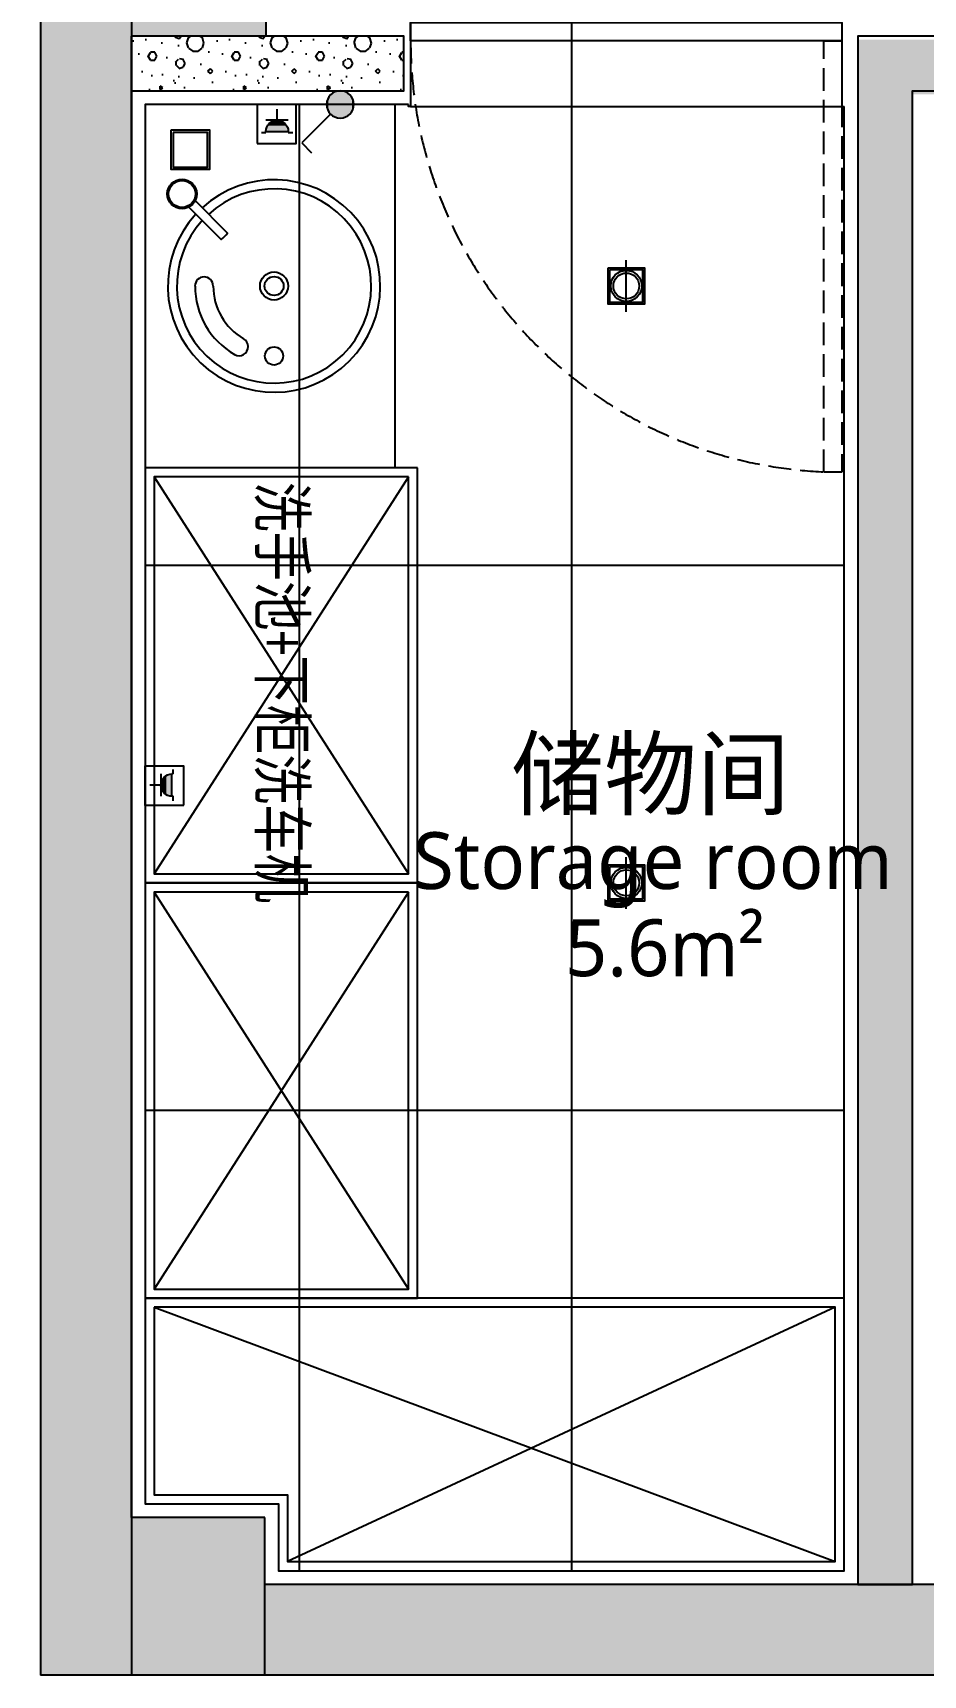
# Model space of a CAD drawing. Header units: millimetres. Extents: x -108767 to 78913, y -380878 to 1470.
# Drawn here: x 6049 to 8010, y -193780 to -190164 of the extents above; entities that cross this region are included whole.
import ezdxf
from ezdxf.enums import TextEntityAlignment as Align

# ---------------------------------------------------------------- set-up
doc = ezdxf.new("R2010")
doc.units = ezdxf.units.MM
doc.header["$LTSCALE"] = 10
doc.linetypes.add('DASH', pattern=[0.35, 0.25, -0.1])
doc.linetypes.add('DOTE', pattern=[2.42, 2, -0.2, 0.02, -0.2])
for name, color, linetype in [('NW-01-wall(原有墙体)', 255, 'Continuous'), ('NW-01wall(新墙体)', 140, 'Continuous'), ('NW-02-fix(到顶家具)', 54, 'Continuous'), ('NW-02-厨卫具', 44, 'Continuous'), ('NW-02-石材完成线', 153, 'Continuous'), ('NW-03-地面铺装', 8, 'Continuous'), ('NW-04-light(天花灯具)', 1, 'Continuous'), ('NW-04-天花造型粗线', 163, 'Continuous'), ('NW-door(门扇)', 12, 'Continuous'), ('NW-完成面（用于平面）', 43, 'Continuous'), ('NW-开关插座', 117, 'Continuous'), ('NW-开关面板', 147, 'Continuous'), ('NW-强弱电插座', 223, 'Continuous'), ('NW-强电插座', 223, 'Continuous'), ('PM-26地漏', 4, 'Continuous'), ('平面图', 7, 'Continuous')]:
    doc.layers.add(name, color=color, linetype=linetype)
doc.styles.get("Standard").update_dxf_attribs({"font": ''})
doc.styles.add('黑体', font='', dxfattribs={"width": 0.8, "height": 3})
doc.styles.get('Standard').set_extended_font_data('SimSun')
doc.styles.get('黑体').set_extended_font_data('Microsoft YaHei')
pattern_1 = [(0, (54.42, -56.26), (92.2296, 184.45919), [0, -184.45919]), (0, (-53.5, -81.16), (92.2296, 184.45919), [0, -184.45919]), (0, (6.46, -83), (92.2296, 184.45919), [0, -184.45919]), (0, (71.94, -28.6), (92.2296, 184.45919), [0, -184.45919]), (0, (-4.61, -92.23), (92.2296, 184.45919), [0, -184.45919]), (0, (90.39, 87.62), (92.2296, 184.45919), [0, -184.45919]), (0, (34.12, 72.86), (92.2296, 184.45919), [0, -184.45919]), (0, (63.64, 49.8), (92.2296, 184.45919), [0, -184.45919]), (0, (-86.7, 46.11), (92.2296, 184.45919), [0, -184.45919]), (0, (3.69, 37.81), (92.2296, 184.45919), [0, -184.45919]), (0, (-31.36, -9.22), (92.2296, 184.45919), [0, -184.45919]), (0, (-29.51, -78.4), (92.2296, 184.45919), [0, -184.45919]), (0, (39.66, -85.77), (92.2296, 184.45919), [0, -184.45919]), (0, (90.39, -4.61), (92.2296, 184.45919), [0, -184.45919]), (0, (-82.08, -33.2), (92.2296, 184.45919), [0, -184.45919]), (0, (-66.4, -1.84), (92.2296, 184.45919), [0, -184.45919]), (0, (5.53, -14.76), (92.2296, 184.45919), [0, -184.45919]), (0, (-20.29, -41.5), (92.2296, 184.45919), [0, -184.45919]), (0, (-35.05, 19.37), (92.2296, 184.45919), [0, -184.45919]), (0, (-11.99, 88.54), (92.2296, 184.45919), [0, -184.45919]), (0, (-74.7, -71.94), (92.2296, 184.45919), [0, -184.45919]), (0, (26.75, 50.73), (92.2296, 184.45919), [0, -184.45919]), (0, (-59.03, 53.5), (92.2296, 184.45919), [0, -184.45919]), (0, (-73.78, 77.47), (92.2296, 184.45919), [0, -184.45919]), (130.601294, (79.054, 29.865), (-461.1479683, 553.37757044), [8.09824, -3393.1611]), (18.434949, (65.878, 33.378), (461.1479726, 184.4591883), [8.33302, -1158.28932]), (90, (65.88, 25.47), (92.229595, 184.45919), [7.9054, -361.01297]), (161.565051, (73.784, 22.838), (-461.1479766, 184.459176), [8.33302, -1158.28932]), (53.130102, (73.784, 22.838), (92.229595, 184.459189), [8.78377, -913.51216]), (135, (80.81, -71.15), (-92.229606, 184.459177), [7.45328, -514.2761]), (45, (70.27, -71.15), (92.229594, 184.459189), [7.45328, -514.2761]), (135, (75.54, -76.42), (-92.229606, 184.459177), [7.45328, -514.2761]), (45, (75.54, -76.42), (92.229594, 184.459189), [7.45328, -514.2761]), (116.56505, (-7.9, 52.7), (-1e-05, 368.91837), [9.82055, -196.41107]), (180, (-12.3, 61.49), (-92.2296, 184.45919), [10.54053, -173.91866]), (63.43495, (-27.23, 52.7), (1e-07, 368.91838), [9.82055, -196.41107]), (116.56505, (-22.84, 43.92), (-1e-05, 368.91837), [9.82055, -196.41107]), (0, (-22.84, 43.92), (92.2296, 184.45919), [10.54053, -173.91866]), (63.43495, (-12.3, 43.92), (1e-07, 368.91838), [9.82055, -196.41107]), (107.102728, (61.4864, -9.662), (-276.6887736, 922.29594868), [11.94722, -5005.8852]), (143.972626, (57.973, 1.757), (-1752.362276, 1291.2143235), [11.94722, -2496.96889]), (180, (48.31, 8.78), (-92.2296, 184.45919), [11.4189, -173.04028]), (36.027373, (27.23, 1.757), (1752.3622853, 1291.2143111), [11.94722, -2496.96889]), (71.565051, (23.716, -8.784), (276.6887854, 922.2959447), [11.11069, -1155.51165]), (107.102728, (27.23, -20.203), (-276.6887736, 922.29594868), [11.94722, -5005.8852]), (143.972626, (36.892, -27.23), (-1752.362276, 1291.2143235), [11.94722, -2496.96889]), (0, (36.9, -27.23), (92.2296, 184.45919), [11.4189, -173.04028]), (36.027373, (48.311, -27.23), (1752.3622853, 1291.2143111), [11.94722, -2496.96889]), (71.565051, (57.973, -20.203), (276.6887854, 922.2959447), [11.11069, -1155.51165]), (150.255118, (63.243, 76.419), (-276.6887842, 184.4591867), [7.0817, -1480.07582]), (90, (57.09, 72.905), (92.229595, 184.45919), [7.02702, -361.89135]), (29.744881, (57.095, 72.905), (276.6887837, 184.4591882), [7.0817, -1480.07582]), (116.56505, (20.2, -54.46), (-1e-05, 368.91837), [9.82055, -196.41107]), (168.690067, (15.81, -45.676), (-830.0663521, 184.4591846), [8.95772, -1872.16411]), (41.185925, (0, -50.0675), (2305.7398558, 2029.05106764), [9.33728, -3912.31871]), (90, (0, -58.85), (92.229595, 184.45919), [8.78377, -360.1346]), (138.814074, (7.027, -65), (-2305.7398288, 2029.0510983), [9.33728, -3912.31871]), (16.699244, (7.027, -65), (3043.57661373, 922.29594078), [9.17053, -3842.45037]), (60.945396, (15.811, -62.365), (92.22959487, 184.45918847), [9.04345, -3789.20364]), (109.983106, (-57.0945, 22.838), (-461.14797504, 1291.2143218), [10.28114, -4307.79774]), (155.556045, (-60.608, 32.5), (-1198.98473437, 553.3775561), [10.61347, -4447.04414]), (24.4439547, (-79.932, 32.5), (1198.9847304, 553.37756493), [10.61347, -4447.04414]), (70.0168934, (-83.446, 22.838), (461.1479747, 1291.214322), [10.28114, -4307.79774]), (109.983106, (-79.932, 13.176), (-461.14797504, 1291.2143218), [10.28114, -4307.79774]), (160.016893, (-70.27, 9.662), (-461.1479749, 184.4591814), [10.28114, -2148.75827]), (19.9831065, (-70.27, 9.662), (461.147972, 184.4591895), [10.28114, -2148.75827]), (70.0168934, (-60.608, 13.176), (461.1479747, 1291.214322), [10.28114, -4307.79774]), (122.005383, (11.419, 6.149), (-92.2296072, 184.4591801), [8.2866, -1731.89791]), (18.434949, (-0.878, 10.54), (461.1479726, 184.4591883), [8.33302, -1158.28932]), (90, (-0.88, 2.635), (92.229595, 184.45919), [7.9054, -361.01297]), (161.565051, (7.027, 0), (-461.1479766, 184.459176), [8.33302, -1158.28932]), (54.462322, (7.027, 0), (645.6071612, 922.2959445), [7.55608, -3165.99978]), (116.56505, (-42.16, -38.65), (-1e-05, 368.91837), [9.82055, -196.41107]), (180, (-46.55, -29.86), (-92.2296, 184.45919), [9.66215, -174.79703]), (59.036243, (-61.486, -38.649), (92.2295948, 184.4591881), [10.24355, -2140.9016]), (120.963756, (-56.216, -47.432), (-92.2296071, 184.4591806), [10.24355, -2140.9016]), (0, (-56.22, -47.43), (92.2296, 184.45919), [9.66215, -174.79703]), (63.43495, (-46.55, -47.43), (1e-07, 368.91838), [9.82055, -196.41107])]

# ---------------------------------------------------------------- blocks, each defined once
blk = doc.blocks.new('A$C4E3F7C38')
at = {"layer": 'NW-02-厨卫具', "color": 8}
blk.add_lwpolyline([(61.4, 47.2), (132.9, 118.8, 0.037798), (118.8, 132.9), (47.2, 61.4)], format="xyb", dxfattribs=at)
for centre, radius in [((235.2, 235.2), 30.9), ((235.2, 235.2), 20.9), ((389.2, 235.2), 20), ((32.5, 32.5), 32.5), ((32.5, 32.5), 29.5)]:
    blk.add_circle(centre, radius, dxfattribs=at)
at = {"layer": 'NW-02-厨卫具'}
for radius in [234, 214]:
    blk.add_arc((235.2, 235.2), radius, 227.4488, 222.5512, dxfattribs=at)
at = {"layer": 'NW-02-厨卫具', "color": 8}
for centre, radius, start, end in [((235.2, 235.2), 134, 270, 330), ((235.2, 235.2), 174, 270, 330), ((368.6, 158.1), 20, 330, 150), ((235.2, 81.1), 20, 90, 270)]:
    blk.add_arc(centre, radius, start, end, dxfattribs=at)
blk = doc.blocks.new('嵌入式射灯1')
at = {"color": 250, "linetype": 'DOTE', "ltscale": 30}
blk.add_line((0, 100), (0, -100), dxfattribs=at)
blk.add_lwpolyline([(-100, 0, 0, 0, 0), (100, 0, 30, 0, 0), (154.9, 0, 0, 0, 0)], format="xyseb", dxfattribs=at)
blk.add_circle((0, 0), 60)
at = {"color": 250}
blk.add_circle((0, 0), 50, dxfattribs=at)
blk = doc.blocks.new('*U237')
at = {"layer": 'NW-04-light(天花灯具)', "color": 1, "ltscale": 15}
blk.add_lwpolyline([(150844.17, -14074.61), (150848.37, -14074.61), (150848.37, -14078.82), (150844.17, -14078.82)], close=True, dxfattribs=at)
at = {"layer": 'NW-04-light(天花灯具)', "color": 8, "ltscale": 15}
blk.add_lwpolyline([(150844.38, -14074.82), (150848.16, -14074.82), (150848.16, -14078.61), (150844.38, -14078.61)], close=True, dxfattribs=at)
at = {"layer": 'NW-04-light(天花灯具)', "color": 1, "linetype": 'DASH', "ltscale": 15, "xscale": 0.03000000000000001, "yscale": 0.03000000000000001, "zscale": 0.03000000000000001, "rotation": 180.0000000002703}
blk.add_blockref('嵌入式射灯1', (150846.27, -14076.71), dxfattribs=at)
blk = doc.blocks.new('_LINKPT1')
blk.add_line((0, 0), (0, 0))
blk = doc.blocks.new('单相二三极安全插座')
at = {"linetype": 'Continuous'}
for p, q in [((-33.3, 49.9), (-23.8, 49.9)), ((-23.8, 49.9), (-23.8, 47.5)), ((-23.8, 47.5), (23.8, 47.5)), ((23.8, 49.9), (23.8, 47.5)), ((23.8, 49.9), (33.3, 49.9)), ((23.8, 23.8), (-23.8, 23.8)), ((0, 23.8), (0, 0))]:
    blk.add_line(p, q, dxfattribs=at)
blk.add_arc((0, 47.5), 23.8, 180, 0, dxfattribs=at)
for points in [[(20.6, 35.7), (-20.6, 35.7), (23.8, 47.5), (-23.8, 47.5)], [(11.9, 27), (-11.9, 27), (20.6, 35.7), (-20.6, 35.7)], [(0, 23.8), (0, 23.8), (11.9, 27), (-11.9, 27)]]:
    blk.add_solid(points, dxfattribs=at)
at = {"linetype": 'Continuous', "xscale": 0.0950808586651788, "yscale": 0.0950808586651788, "zscale": 0.0950808586651788}
blk.add_blockref('_LINKPT1', (0, 0), dxfattribs=at)
blk = doc.blocks.new('*U125')
at = {"layer": 'NW-强电插座', "elevation": 0}
blk.add_lwpolyline([(182.9, 2064.7), (268.9, 2064.7), (268.9, 1978.7), (182.9, 1978.7), (182.9, 2064.7)], dxfattribs=at)
at = {"layer": 'NW-强电插座', "xscale": 1.03544, "yscale": 1.03544, "zscale": 1.03544}
blk.add_blockref('单相二三极安全插座', (226.8, 1989.1), dxfattribs=at)
blk = doc.blocks.new('fgregrt')
at = {"layer": 'NW-开关面板'}
for p, q in [((5135.44, -371.79), (5136.16, -371.07)), ((5137.56, -373.9), (5135.44, -371.79))]:
    blk.add_line(p, q, dxfattribs=at)
blk.add_circle((5138.27, -374.61), 1, dxfattribs=at)
for points in [[(5137.27, -374.61), (5137.27, -374.61), (5137.4, -375.11), (5137.4, -374.11)], [(5137.4, -375.11), (5137.4, -374.11), (5137.77, -375.48), (5137.77, -373.74)], [(5137.77, -375.48), (5137.77, -373.74), (5138.27, -375.61), (5138.27, -373.61)], [(5138.77, -375.48), (5138.77, -373.74), (5138.27, -375.61), (5138.27, -373.61)], [(5139.14, -375.11), (5139.14, -374.11), (5138.77, -375.48), (5138.77, -373.74)], [(5139.27, -374.61), (5139.27, -374.61), (5139.14, -375.11), (5139.14, -374.11)]]:
    blk.add_solid(points, dxfattribs=at)
at = {"layer": 'NW-开关面板', "xscale": 4.805045045043872, "yscale": 4.805045045043872, "zscale": 4.805045045043872, "rotation": 90}
for p in [(5138.27, -373.61), (5137.27, -374.61), (5139.27, -374.61)]:
    blk.add_blockref('_LINKPT1', p, dxfattribs=at)
at = {"layer": 'NW-开关面板', "width": 0.8, "flags": 9}
blk.add_attdef('A', (5139.27, -374.61), '', height=0.0000961, rotation=90, dxfattribs=at)
blk = doc.blocks.new('*U267')
at = {"layer": 'NW-开关插座', "xscale": 30.1, "yscale": 30.1, "zscale": 30.1}
blk.add_blockref('fgregrt', (-154436, 13289.8), dxfattribs=at)
blk = doc.blocks.new('gsdgsdfdsfgsd')
at = {"layer": 'NW-03-地面铺装', "color": 250}
for p, q in [((7235.9, -193550.5), (7235.9, -190141.5)), ((6635.9, -193550.5), (6635.9, -190321.5)), ((6295.9, -191336.5), (7835.9, -191336.5)), ((6295.9, -192536.5), (7835.9, -192536.5))]:
    blk.add_line(p, q, dxfattribs=at)

msp = doc.modelspace()

# ---------------------------------------------------------------- hatches: boundary and pattern name
at = {"layer": 'NW-01-wall(原有墙体)'}
h = msp.add_hatch(color=250, dxfattribs=at)
h.dxf.hatch_style = 1
h.paths.add_polyline_path([(21693.9, -189875.5), (22074.9, -189875.5), (22074.9, -183979.5), (6048.9, -183979.5), (6048.9, -184329.5), (6562.9, -184329.5), (6562.9, -184179.5), (7027.6, -184179.5), (7027.6, -184079.5), (7657.6, -184079.5), (7657.6, -184179.5), (21874.9, -184179.5), (21874.9, -189675.5), (19945.9, -189675.5), (19945.9, -189567.5), (19231.9, -189567.5), (19231.9, -189873.5), (19656.9, -189873.5), (19656.9, -190430.5), (19856.9, -190430.5), (19856.9, -189890.5), (21469.9, -189890.5), (21469.9, -191453.5), (19856.9, -191453.5), (19856.9, -191296.5), (19656.9, -191296.5), (19656.9, -191673.5), (21493.9, -191673.5), (21493.9, -193580.5), (6559.9, -193580.5), (6559.9, -193780.5), (21693.9, -193780.5)])
h.paths.add_polyline_path([(6559.9, -193462.1), (6285.9, -193560.5), (6559.9, -193560.5)], flags=17)
h.paths.add_polyline_path([(6559.9, -193462.1), (6559.9, -193433.5), (6285.9, -193433.5), (6285.9, -193560.5)], flags=17)
h = msp.add_hatch(color=250, dxfattribs=at)
h.dxf.hatch_style = 1
h.paths.add_polyline_path([(6265.9, -191828.5), (6265.9, -190978.5), (6265.9, -190171.5), (6265.9, -189658.5), (6065.9, -189658.5), (6065.9, -193780.5), (6265.9, -193780.5), (6265.9, -193580.5), (6265.9, -193433.5), (6265.9, -192980.5)], flags=17)
h = msp.add_hatch(color=250, dxfattribs=at)
h.dxf.hatch_style = 1
h.paths.add_polyline_path([(6562.9, -189658.5), (6265.9, -189658.5), (6265.9, -190171.5), (6562.9, -190171.5)])
h = msp.add_hatch(color=250, dxfattribs=at)
h.dxf.hatch_style = 1
h.paths.add_polyline_path([(6559.9, -193560.5), (6285.9, -193560.5), (6285.9, -193433.5), (6265.9, -193433.5), (6265.9, -193580.5), (6559.9, -193580.5)], flags=17)
h.paths.add_polyline_path([(6559.9, -193462.1), (6285.9, -193560.5), (6559.9, -193560.5)], flags=16)
h.paths.add_polyline_path([(6559.9, -193462.1), (6559.9, -193433.5), (6285.9, -193433.5), (6285.9, -193560.5)], flags=16)
h = msp.add_hatch(color=250, dxfattribs=at)
h.dxf.hatch_style = 1
h.paths.add_polyline_path([(6559.9, -193580.5), (6265.9, -193580.5), (6265.9, -193780.5), (6559.9, -193780.5)], flags=17)
at = {"layer": '平面图'}
h = msp.add_hatch(dxfattribs=at)
h.set_pattern_fill('14砌块砖隔墙', color=250, scale=184.459189, style=0, pattern_type=2)
h.set_pattern_definition(pattern_1)
h.paths.add_polyline_path([(12169.9, -190179.2), (12169.9, -190063.3), (12424.2, -190063.3), (12424.2, -190179.2)], flags=16)
h.paths.add_polyline_path([(12544.2, -189940.5), (12049.9, -189940.5), (12049.9, -190179.2), (7865.9, -190179.2), (7865.9, -190286.9), (7865.9, -190306.9), (7865.9, -193580.5), (7985.9, -193580.5), (7985.9, -190299.2), (11182.2, -190299.2), (12544.2, -190299.2)])
h = msp.add_hatch(dxfattribs=at)
h.set_pattern_fill('14砌块砖隔墙', color=250, scale=184.459189, style=0, pattern_type=2)
h.set_pattern_definition(pattern_1)
h.paths.add_polyline_path([(6865.9, -190171.5), (6265.9, -190171.5), (6265.9, -190291.5), (6865.9, -190291.5)])

# ---------------------------------------------------------------- linework, layer by layer
at = {"layer": 'NW-01-wall(原有墙体)'}
for p, q in [((6065.9, -189658.5), (6065.9, -193780.5)), ((6265.9, -189658.5), (6265.9, -193780.5)), ((6562.9, -190171.5), (6562.9, -189658.5)), ((6265.9, -193433.5), (6265.9, -190171.5)), ((6265.9, -193433.5), (6265.9, -190171.5)), ((6562.9, -190171.5), (6265.9, -190171.5)), ((6559.9, -193433.5), (6265.9, -193433.5)), ((6559.9, -193780.5), (6559.9, -193433.5)), ((21493.9, -193580.5), (6559.9, -193580.5)), ((12059.9, -193580.5), (6559.9, -193580.5)), ((21693.9, -193780.5), (6065.9, -193780.5))]:
    msp.add_line(p, q, dxfattribs=at)
at = {"layer": 'NW-01wall(新墙体)'}
for points in [[(12549.9, -189941.5), (12049.9, -189941.5), (12049.9, -190171.5), (7865.9, -190171.5), (7865.9, -190279.2), (7865.9, -190299.2), (7865.9, -193580.5), (7985.9, -193580.5), (7985.9, -190291.5), (11182.2, -190291.5), (12549.9, -190291.5)], [(6265.9, -190291.5), (6865.9, -190291.5), (6865.9, -190171.5), (6265.9, -190171.5)]]:
    msp.add_lwpolyline(points, close=True, dxfattribs=at)
at = {"layer": 'NW-02-fix(到顶家具)', "color": 8, "ltscale": 10}
for p, q in [((6315.9, -191141.5), (6875.9, -192016)), ((6875.9, -191141.5), (6315.9, -192016)), ((6315.9, -192056), (6875.9, -192930.5)), ((6875.9, -192056), (6315.9, -192930.5)), ((6315.9, -192970.5), (7815.9, -193530.5)), ((7815.9, -192970.5), (6609.9, -193530.5))]:
    msp.add_line(p, q, dxfattribs=at)
at = {"layer": 'NW-02-fix(到顶家具)', "ltscale": 10}
for points in [[(6895.9, -191121.5), (6295.9, -191121.5), (6295.9, -192950.5), (6895.9, -192950.5)], [(6895.9, -191121.5), (6295.9, -191121.5), (6295.9, -192036), (6895.9, -192036)], [(6895.9, -192036), (6295.9, -192036), (6295.9, -192950.5), (6895.9, -192950.5)], [(6295.9, -192950.5), (6295.9, -193403.5), (6589.9, -193403.5), (6589.9, -193550.5), (7835.9, -193550.5), (7835.9, -192950.5)]]:
    msp.add_lwpolyline(points, close=True, dxfattribs=at)
at = {"layer": 'NW-02-fix(到顶家具)', "color": 8, "ltscale": 10}
for points in [[(6875.9, -191141.5), (6315.9, -191141.5), (6315.9, -192016), (6875.9, -192016)], [(6875.9, -192056), (6315.9, -192056), (6315.9, -192930.5), (6875.9, -192930.5)], [(6315.9, -192970.5), (6315.9, -193383.5), (6609.9, -193383.5), (6609.9, -193530.5), (7815.9, -193530.5), (7815.9, -192970.5)]]:
    msp.add_lwpolyline(points, close=True, dxfattribs=at)
at = {"layer": 'NW-02-石材完成线'}
msp.add_line((6845.9, -190321.5), (6845.9, -191121.5), dxfattribs=at)
at = {"layer": 'NW-04-天花造型粗线'}
msp.add_line((6880.9, -190326.5), (7830.9, -190326.5), dxfattribs=at)
at = {"layer": 'NW-door(门扇)'}
msp.add_lwpolyline([(6880.9, -190141.5), (7830.9, -190141.5), (7830.9, -190181.5), (6880.9, -190181.5)], close=True, dxfattribs=at)
at = {"layer": 'NW-door(门扇)', "color": 8, "linetype": 'DASH', "ltscale": 20}
msp.add_lwpolyline([(7790.9, -191131.5), (7790.9, -190181.5), (7830.9, -190181.5), (7830.9, -191131.5)], close=True, dxfattribs=at)
msp.add_arc((7830.9, -190181.5), 950, 180, 267.5868, dxfattribs=at)
at = {"layer": 'NW-完成面（用于平面）', "color": 32}
for points in [[(6890.9, -190141.5), (6880.9, -190141.5), (6880.9, -190321.5), (6880.9, -190326.5), (6875.9, -190326.5), (6875.9, -190321.5)], [(7821.6, -190141.5), (7830.9, -190141.5), (7830.9, -190321.5), (7830.9, -190326.5), (7835.9, -190326.5)]]:
    msp.add_lwpolyline(points, dxfattribs=at)
at = {"layer": 'NW-完成面（用于平面）'}
msp.add_lwpolyline([(6875.9, -190321.5), (6295.9, -190321.5), (6295.9, -193403.5), (6589.9, -193403.5), (6589.9, -193550.5), (7835.9, -193550.5), (7835.9, -190326.5)], dxfattribs=at)
at = {"layer": 'PM-26地漏', "color": 1}
msp.add_lwpolyline([(6352.9, -190378.5), (6352.9, -190464.5), (6438.9, -190464.5), (6438.9, -190378.5)], close=True, dxfattribs=at)
at = {"layer": 'PM-26地漏', "color": 251}
msp.add_lwpolyline([(6357.9, -190383.5), (6357.9, -190459.5), (6433.9, -190459.5), (6433.9, -190383.5)], close=True, dxfattribs=at)

# ---------------------------------------------------------------- block references
at = {"layer": 'NW-02-厨卫具', "rotation": 270}
msp.add_blockref('A$C4E3F7C38', (6344.9, -190486.3), dxfattribs=at)
at = {"layer": 'NW-03-地面铺装'}
msp.add_blockref('gsdgsdfdsfgsd', (0, 0), dxfattribs=at)
at = {"layer": 'NW-04-light(天花灯具)', "xscale": 19.008, "yscale": 19.008, "zscale": 19.008}
for p in [(-2859930, 76848.7), (-2859930, 75534.2)]:
    msp.add_blockref('*U237', p, dxfattribs=at)
at = {"layer": 'NW-开关插座', "xscale": -0.9984580498866216, "yscale": 0.9984580498866216, "zscale": 0.9984580498866216, "rotation": 180}
msp.add_blockref('*U267', (6500.4, -188310.6), dxfattribs=at)
at = {"layer": 'NW-强弱电插座', "xscale": -0.9984580498866216, "yscale": 0.9984580498866216, "zscale": 0.9984580498866216}
for p, rotation in [((6360.3, -188345.8), 180), ((4320.2, -192047), 270)]:
    msp.add_blockref('*U125', p, dxfattribs=dict(at, rotation=rotation))

# ---------------------------------------------------------------- texts
at = {"color": 40, "style": '黑体'}
for s, height, p in [('储物间', 150, (7409.3, -191871)), ('Storage room ', 125, (7435.6, -192049.3)), ('5.6m²', 125, (7440.6, -192241.3))]:
    msp.add_text(s, height=height, dxfattribs=at).set_placement(p, align=Align.CENTER)
at = {"color": 251, "insert": (6537.2, -191153), "char_height": 100, "attachment_point": 7, "rotation": 270, "style": '黑体'}
msp.add_mtext_dynamic_manual_height_columns('{\\fSimSun|b0|i0|c134|p2;洗手池+下柜洗车机}', width=1029.846, gutter_width=12.5, heights=[0], dxfattribs=at)

doc.saveas('drawing.dxf')
